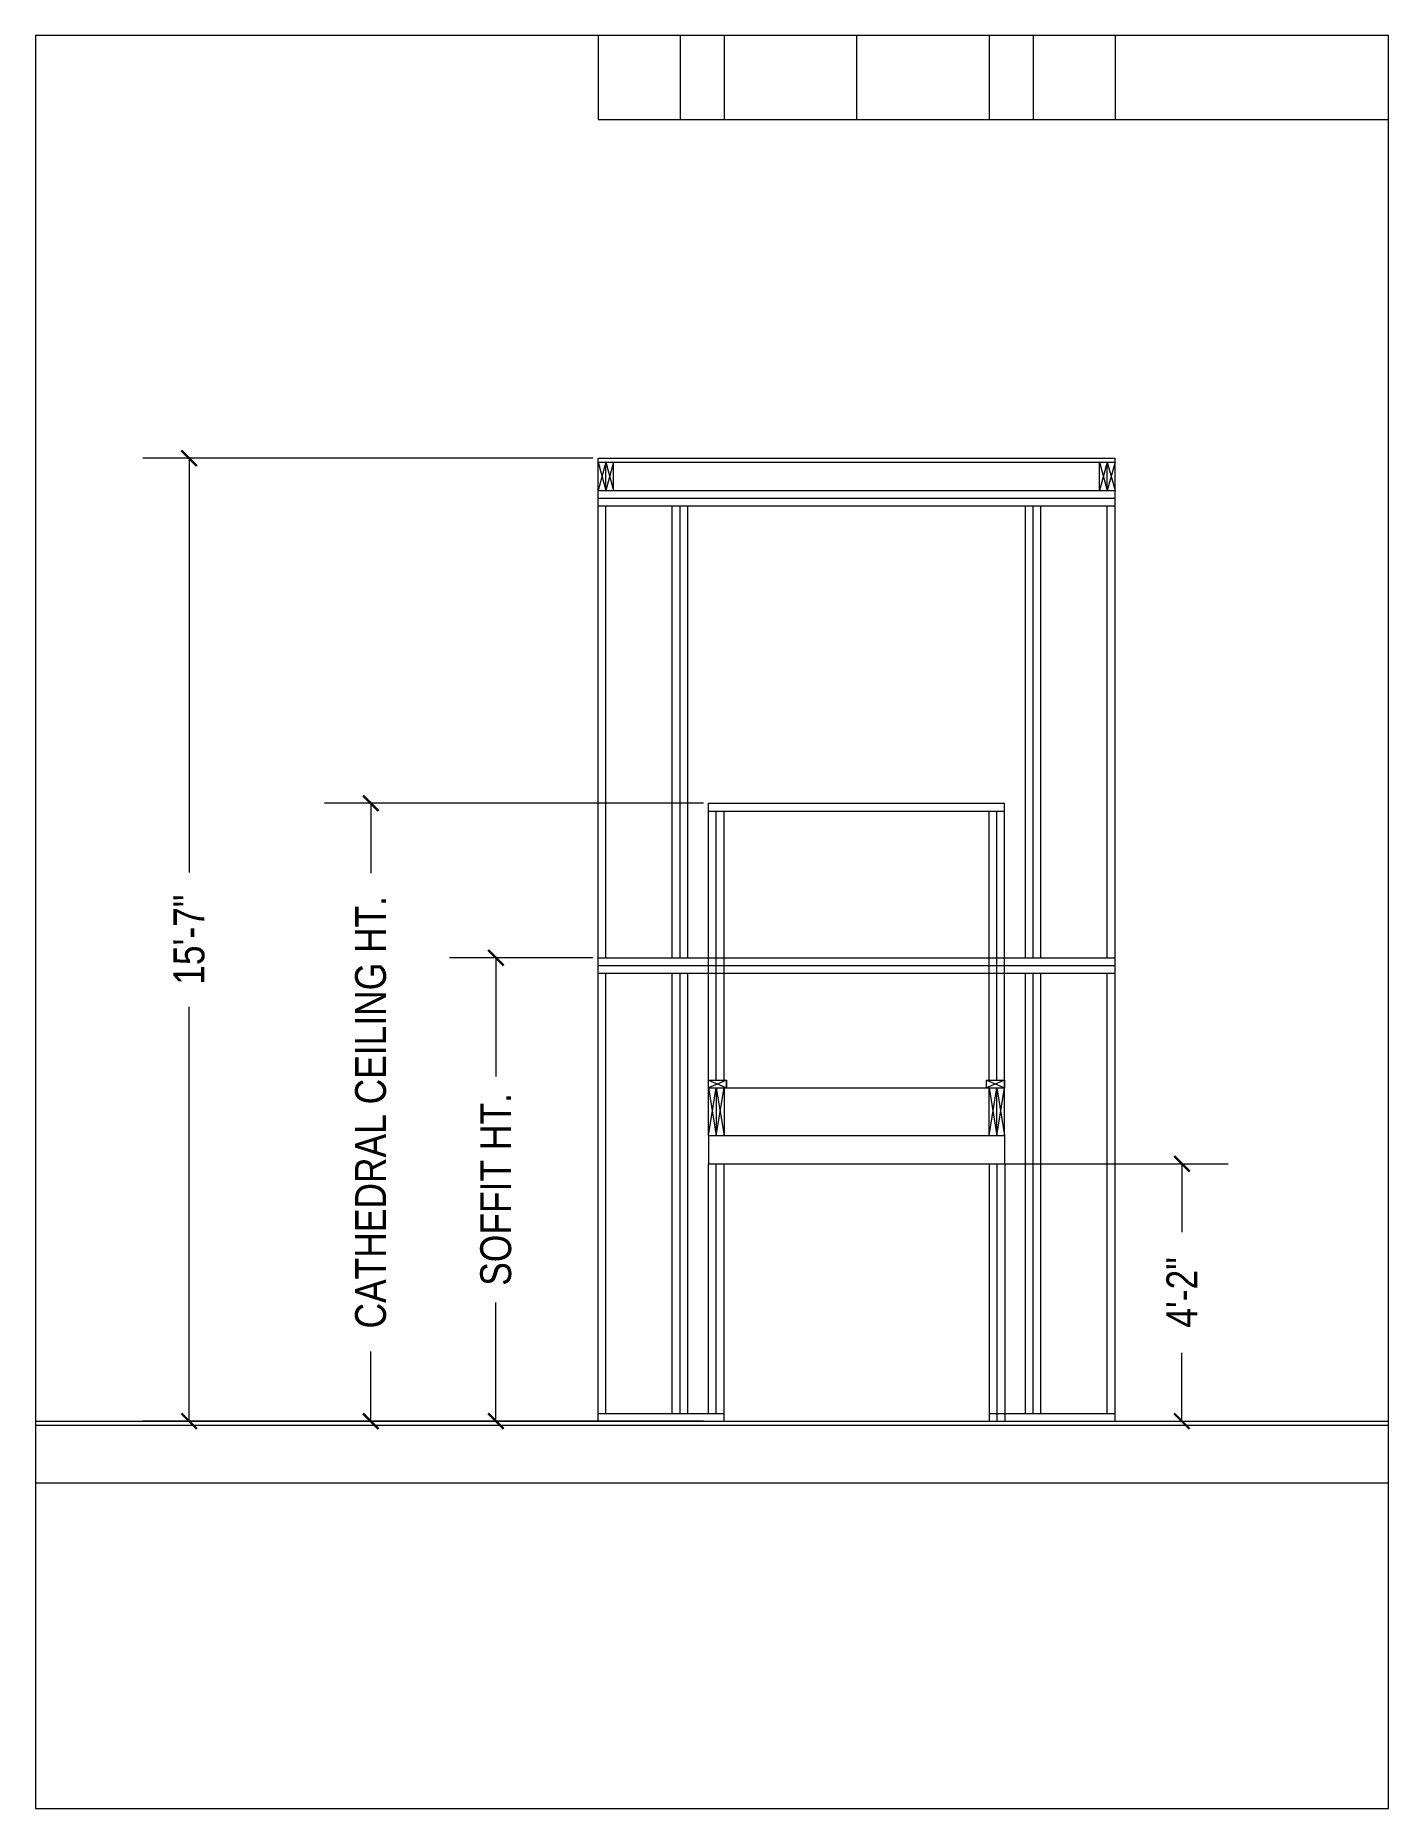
# Paper-space layout 'Main Fireplace' of a CAD drawing. Header units: inches. Extents: x 0 to 8.2, y 0 to 10.7.
# The model-space entities are those that its viewports show. They can reach past a viewport. Long polylines and large blocks are cut down to what shows.
import ezdxf

# ---------------------------------------------------------------- set-up
doc = ezdxf.new("R2010")
doc.units = ezdxf.units.IN
doc.header["$MEASUREMENT"] = 0
doc.layers.get('0').update_dxf_attribs({"color": 8, "lineweight": 9})
doc.layers.add('DIMENSIONS', color=7, linetype='Continuous')
doc.layers.add('DIMENSIONS @ 1', color=7, linetype='Continuous')
doc.layers.add('WALL FRAMING', color=7, linetype='Continuous', lineweight=30)
doc.layers.add('WALL FRAMING @ 1', color=7, linetype='Continuous', lineweight=30)
doc.styles.add('ARCHENTLTD', font='technical.ttf', dxfattribs={"height": 6})
doc.dimstyles.new('ARCHENTLTD', dxfattribs={"dimscale": 0.05, "dimtxt": 6, "dimasz": 3, "dimexe": 9, "dimexo": 1, "dimgap": 2.5, "dimtad": 0, "dimdec": 4, "dimzin": 1, "dimdsep": 46, "dimlunit": 4, "dimtxsty": 'ARCHENTLTD', "dimblk": 'ARCHTICK', "dimcen": 6, "dimclrd": 256, "dimclre": 256, "dimclrt": 256, "dimazin": 0, "dimtfac": 1, "dimtdec": 4, "dimtofl": 0, "dimtmove": 1, "dimatfit": 3, "dimldrblk": 'ARCHTICK', "dimfxl": 1, "dimfrac": 2, "dimtolj": 1, "dimtzin": 0, "dimlwd": 9, "dimlwe": 9, "dimarcsym": 0})

# ---------------------------------------------------------------- blocks, each defined once
blk = doc.blocks.new('_ArchTick')
at = {"color": 0, "linetype": 'ByBlock', "const_width": 0.15}
blk.add_lwpolyline([(-0.5, -0.5), (0.5, 0.5)], dxfattribs=at)
blk = doc.blocks.new('*D324')
at = {"layer": 'DIMENSIONS', "lineweight": 9}
for p, q in [((24854.5, 11858.15), (24899.92, 11858.15)), ((24890.92, 11858.15), (24890.92, 11844.85)), ((24890.92, 11808.15), (24890.92, 11821.44)), ((24854.5, 11808.15), (24899.92, 11808.15))]:
    blk.add_line(p, q, dxfattribs=at)
at = {"layer": 'DIMENSIONS', "lineweight": 9, "xscale": 3, "yscale": 3, "zscale": 3}
for p, rotation in [((24890.92, 11858.15), 90), ((24890.92, 11808.15), 270)]:
    blk.add_blockref('_ArchTick', p, dxfattribs=dict(at, rotation=rotation))
at = {"layer": 'DIMENSIONS', "lineweight": 9, "insert": (24890.92, 11833.15), "char_height": 6, "attachment_point": 5, "rotation": 90, "style": 'ARCHENTLTD'}
blk.add_mtext('\\A1;4\'-2"', dxfattribs=at)
blk = doc.blocks.new('*D325')
at = {"layer": 'WALL FRAMING', "lineweight": 9}
for p, q in [((24776.52, 11995.15), (24689.07, 11995.15)), ((24698.07, 11995.15), (24698.07, 11914.68)), ((24698.07, 11808.15), (24698.07, 11888.61)), ((24776.52, 11808.15), (24689.07, 11808.15))]:
    blk.add_line(p, q, dxfattribs=at)
at = {"layer": 'WALL FRAMING', "lineweight": 9, "xscale": 3, "yscale": 3, "zscale": 3}
for p, rotation in [((24698.07, 11995.15), 90), ((24698.07, 11808.15), 270)]:
    blk.add_blockref('_ArchTick', p, dxfattribs=dict(at, rotation=rotation))
at = {"layer": 'WALL FRAMING', "lineweight": 9, "insert": (24698.07, 11901.65), "char_height": 6, "attachment_point": 5, "rotation": 90, "style": 'ARCHENTLTD'}
blk.add_mtext('\\A1;15\'-7"', dxfattribs=at)
blk = doc.blocks.new('*D326')
at = {"layer": 'DIMENSIONS', "lineweight": 9}
for p, q in [((24776.52, 11898.15), (24748.66, 11898.15)), ((24757.66, 11898.15), (24757.66, 11875.1)), ((24757.66, 11808.15), (24757.66, 11831.19)), ((24776.52, 11808.15), (24748.66, 11808.15))]:
    blk.add_line(p, q, dxfattribs=at)
at = {"layer": 'DIMENSIONS', "lineweight": 9, "xscale": 3, "yscale": 3, "zscale": 3}
for p, rotation in [((24757.66, 11898.15), 90), ((24757.66, 11808.15), 270)]:
    blk.add_blockref('_ArchTick', p, dxfattribs=dict(at, rotation=rotation))
at = {"layer": 'DIMENSIONS', "lineweight": 9, "insert": (24757.66, 11853.15), "char_height": 6, "attachment_point": 5, "rotation": 90, "style": 'ARCHENTLTD'}
blk.add_mtext('\\A1;SOFFIT HT.', dxfattribs=at)
blk = doc.blocks.new('*D327')
at = {"layer": 'DIMENSIONS', "lineweight": 9}
for p, q in [((24797.98, 11928.15), (24724.35, 11928.15)), ((24733.35, 11928.15), (24733.35, 11914.58)), ((24733.35, 11808.15), (24733.35, 11821.71)), ((24797.98, 11808.15), (24724.35, 11808.15))]:
    blk.add_line(p, q, dxfattribs=at)
at = {"layer": 'DIMENSIONS', "lineweight": 9, "xscale": 3, "yscale": 3, "zscale": 3}
for p, rotation in [((24733.35, 11928.15), 90), ((24733.35, 11808.15), 270)]:
    blk.add_blockref('_ArchTick', p, dxfattribs=dict(at, rotation=rotation))
at = {"layer": 'DIMENSIONS', "lineweight": 9, "insert": (24733.35, 11868.15), "char_height": 6, "attachment_point": 5, "rotation": 90, "style": 'ARCHENTLTD'}
blk.add_mtext('\\A1;CATHEDRAL CEILING HT.', dxfattribs=at)

msp = doc.modelspace()

# ---------------------------------------------------------------- linework, layer by layer
at = {"layer": 'DIMENSIONS', "color": 6, "lineweight": 9}
for p, q in [((24798.9793, 11874.39532), (24802.4793, 11872.89532)), ((24802.4793, 11874.39532), (24798.9793, 11872.89532)), ((24802.4793, 11872.89532), (24802.4793, 11874.39532)), ((24852.9793, 11874.39532), (24856.4793, 11872.89532)), ((24856.4793, 11874.39532), (24852.9793, 11872.89532)), ((24856.4793, 11872.89532), (24856.4793, 11874.39532))]:
    msp.add_line(p, q, dxfattribs=at)
at = {"layer": 'WALL FRAMING', "color": 2, "lineweight": 9}
for p, q in [((24777.52476, 13665.13219), (24777.52476, 12060.9317)), ((24877.95228, 13665.13219), (24877.95228, 12060.9317)), ((24793.42644, 13649.23051), (24793.42644, 12060.9317)), ((24801.9793, 13649.23051), (24801.9793, 12060.9317)), ((24853.49774, 13649.23051), (24853.49774, 12060.9317)), ((24862.0506, 13649.23051), (24862.0506, 12060.9317))]:
    msp.add_line(p, q, dxfattribs=at)
at = {"layer": 'WALL FRAMING', "color": 7, "lineweight": 9}
for p, q in [((24827.7293, 13306.58376), (24827.7293, 12060.9317)), ((24777.52476, 12060.9317), (24999.80258, 12060.9317)), ((24777.52476, 11808.14532), (24777.52476, 11995.14532)), ((24777.52476, 11995.14532), (24877.93953, 11995.14532)), ((24777.52476, 11994.39532), (24877.93953, 11994.39532)), ((24877.9555, 11808.14532), (24877.93953, 11995.14532)), ((24777.52476, 11988.89532), (24877.94001, 11988.89532)), ((24777.52476, 11987.39532), (24877.94001, 11987.39532)), ((24777.52476, 11985.89532), (24877.94001, 11985.89532)), ((24779.02476, 11898.14532), (24779.02476, 11985.89532)), ((24791.92644, 11898.14532), (24791.92644, 11985.89532)), ((24793.42644, 11898.14532), (24793.42644, 11985.89532)), ((24793.42644, 11925.64532), (24793.42644, 11985.89532)), ((24794.92644, 11898.14532), (24794.92644, 11985.89532)), ((24860.53215, 11898.14532), (24860.53215, 11985.89532)), ((24862.03215, 11898.14532), (24862.03215, 11985.89532)), ((24863.53215, 11898.14532), (24863.53215, 11985.89532)), ((24876.43383, 11898.14532), (24876.43383, 11985.89532)), ((24777.52476, 11898.14532), (24877.94547, 11898.14532)), ((24777.52476, 11896.64532), (24877.94547, 11896.64532)), ((24777.52476, 11895.14532), (24877.94547, 11895.14532)), ((24779.02476, 11809.64532), (24779.02476, 11895.14532)), ((24791.92644, 11809.64532), (24791.92644, 11895.14532)), ((24793.42644, 11809.64532), (24793.42644, 11895.14532)), ((24793.42644, 11809.64532), (24793.42644, 11895.14532)), ((24794.92644, 11809.64532), (24794.92644, 11895.14532)), ((24860.53215, 11809.64532), (24860.53215, 11895.14532)), ((24862.03215, 11809.64532), (24862.03215, 11895.14532)), ((24863.53215, 11809.64532), (24863.53215, 11895.14532)), ((24876.43383, 11809.64532), (24876.43383, 11895.14532)), ((24798.9793, 11863.64532), (24856.4793, 11863.64532)), ((24798.9793, 11863.64532), (24798.9793, 11858.14532)), ((24856.4793, 11863.64532), (24856.4793, 11858.14532)), ((24798.9793, 11858.14532), (24856.4793, 11858.14532)), ((24798.9793, 11809.64532), (24798.9793, 11858.14532)), ((24800.4793, 11809.64532), (24800.4793, 11858.14532)), ((24801.9793, 11808.14532), (24801.9793, 11858.14532)), ((24853.49774, 11858.14532), (24853.49774, 11808.14532)), ((24854.99774, 11858.14532), (24854.99774, 11808.14532)), ((24856.49774, 11858.14532), (24856.49774, 11808.14532)), ((24257.26156, 11808.14532), (25498.64944, 11808.14532)), ((24257.26156, 11807.39532), (25498.64944, 11807.39532)), ((24777.52476, 11809.64532), (24801.9793, 11809.64532)), ((24777.52476, 11808.14532), (24801.9793, 11808.14532)), ((24853.4793, 11808.14532), (24877.95228, 11808.14532)), ((24853.49774, 11809.64532), (24877.95228, 11809.64532)), ((24257.26156, 11796.14532), (25498.64944, 11796.14532))]:
    msp.add_line(p, q, dxfattribs=at)
at = {"layer": 'WALL FRAMING', "lineweight": 9}
for p, q in [((24777.52476, 11994.39532), (24779.02476, 11988.89532)), ((24779.02476, 11994.39532), (24777.52476, 11988.89532)), ((24779.02476, 11988.89532), (24779.02476, 11994.39532)), ((24779.02476, 11994.39532), (24780.52476, 11988.89532)), ((24780.52476, 11994.39532), (24779.02476, 11988.89532)), ((24780.52476, 11988.89532), (24780.52476, 11994.39532)), ((24874.92813, 11988.88671), (24874.92813, 11994.38671)), ((24874.92813, 11994.38671), (24876.4343, 11988.88671)), ((24876.43383, 11994.38671), (24874.92813, 11988.88671)), ((24876.43383, 11988.89532), (24876.43383, 11994.39532)), ((24876.43383, 11994.39532), (24877.94001, 11988.89532)), ((24877.93953, 11994.39532), (24876.43383, 11988.89532))]:
    msp.add_line(p, q, dxfattribs=at)
at = {"layer": 'WALL FRAMING', "color": 6, "lineweight": 9}
for p, q in [((24798.9793, 11874.39532), (24798.9793, 11928.14532)), ((24798.9793, 11928.14532), (24856.4793, 11928.14532)), ((24856.4793, 11874.39532), (24856.4793, 11928.14532)), ((24798.9793, 11926.64532), (24856.4793, 11926.64532)), ((24800.4793, 11874.39532), (24800.4793, 11926.64532)), ((24801.9793, 11874.39532), (24801.9793, 11926.64532)), ((24853.4793, 11874.39532), (24853.4793, 11926.64532)), ((24854.9793, 11874.39532), (24854.9793, 11926.64532)), ((24798.9793, 11872.89532), (24798.9793, 11874.39532)), ((24798.9793, 11874.39532), (24802.4793, 11874.39532)), ((24798.9793, 11863.64532), (24798.9793, 11872.89532)), ((24798.9793, 11872.89532), (24856.4793, 11872.89532)), ((24798.9793, 11872.89532), (24800.4793, 11863.64532)), ((24798.9793, 11863.64532), (24800.4793, 11872.89532)), ((24800.4793, 11872.89532), (24800.4793, 11863.64532)), ((24800.4793, 11863.64532), (24801.9793, 11872.89532)), ((24800.4793, 11872.89532), (24801.9793, 11863.64532)), ((24801.9793, 11872.89532), (24801.9793, 11863.64532)), ((24802.4793, 11874.39532), (24802.4793, 11872.89532)), ((24852.9793, 11872.89532), (24852.9793, 11874.39532)), ((24852.9793, 11874.39532), (24856.4793, 11874.39532)), ((24853.4793, 11863.64532), (24853.4793, 11872.89532)), ((24853.4793, 11863.64532), (24854.9793, 11872.89532)), ((24853.49774, 11872.89532), (24854.9793, 11863.64532)), ((24854.9793, 11863.64532), (24854.9793, 11872.89532)), ((24854.9793, 11863.64532), (24856.4793, 11872.89532)), ((24854.9793, 11872.89532), (24856.4793, 11863.64532)), ((24856.4793, 11874.39532), (24856.4793, 11872.89532)), ((24856.4793, 11863.64532), (24856.4793, 11872.89532))]:
    msp.add_line(p, q, dxfattribs=at)

# ---------------------------------------------------------------- dimensions: what is measured, and where the dimension line sits
at = {"layer": 'DIMENSIONS @ 1', "lineweight": 9}
for base, p1, p2, text, picture, middle in [((24733.35468, 11808.14532), (24798.9793, 11928.14532), (24798.9793, 11808.14532), 'CATHEDRAL CEILING HT.', '*D327', (24733.35468, 11868.14532)), ((24757.65951, 11898.14532), (24777.52476, 11808.14532), (24777.52476, 11898.14532), 'SOFFIT HT.', '*D326', (24757.65951, 11853.14532))]:
    dim = msp.add_linear_dim(base=base, p1=p1, p2=p2, angle=90, text=text, dimstyle='ARCHENTLTD', override={"dimscale": 1, "dimtix": 0, "dimtofl": 0, "dimtmove": 1, "dimatfit": 3}, dxfattribs=at)
    dim.commit()
    dim.dimension.update_dxf_attribs({"geometry": picture, "text_midpoint": middle})
at = {"layer": 'DIMENSIONS @ 1', "color": 3, "lineweight": 9}
dim = msp.add_linear_dim(base=(24890.92275, 11858.14532), p1=(24853.49774, 11808.14532), p2=(24853.49774, 11858.14532), angle=90, dimstyle='ARCHENTLTD', override={"dimscale": 1, "dimtix": 0, "dimtofl": 0, "dimtmove": 1, "dimatfit": 3}, dxfattribs=at)
dim.commit()
dim.dimension.update_dxf_attribs({"geometry": '*D324', "text_midpoint": (24890.92275, 11833.14532)})
at = {"layer": 'WALL FRAMING @ 1', "lineweight": 9}
dim = msp.add_linear_dim(base=(24698.0693, 11995.14532), p1=(24777.52476, 11808.14532), p2=(24777.52476, 11995.14532), angle=90, dimstyle='ARCHENTLTD', override={"dimscale": 1, "dimtix": 0, "dimtofl": 0, "dimtmove": 1, "dimatfit": 3}, dxfattribs=at)
dim.commit()
dim.dimension.update_dxf_attribs({"geometry": '*D325', "text_midpoint": (24698.0693, 11901.64532)})

psp = doc.layouts.new('Main Fireplace')

# ---------------------------------------------------------------- viewports
at = {"layer": 'DIMENSIONS', "lineweight": 9}
psp.add_viewport(center=(4.089, 5.356), size=(8.177, 10.7121), view_center_point=(24799.6488, 11905.08935), view_height=344.337005, dxfattribs=at)

doc.saveas('drawing.dxf')
